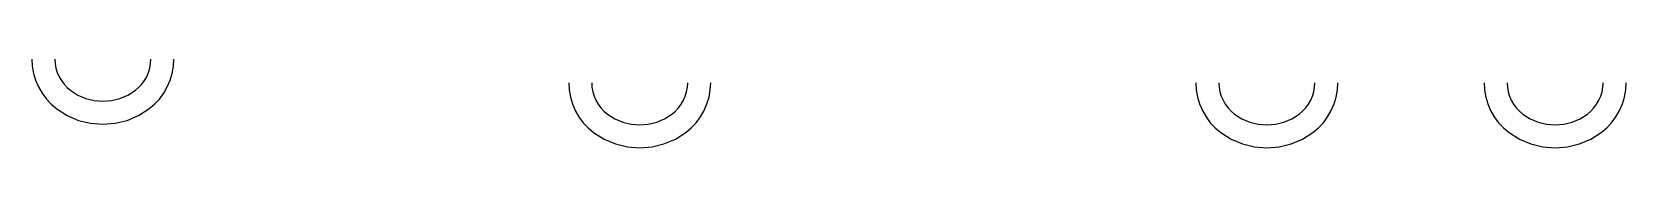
# Model space of a CAD drawing. Header units: metres. Extents: x -34 to 126, y 1 to 56.
# Drawn here: x -33.661 to -29.508, y 45.863 to 46.095 of the extents above; entities that cross this region are included whole.
import ezdxf

# ---------------------------------------------------------------- set-up
doc = ezdxf.new("R2010")
doc.units = ezdxf.units.M
doc.layers.add('Сантехника', color=7, linetype='Continuous')

msp = doc.modelspace()

# ---------------------------------------------------------------- linework, layer by layer
at = {"layer": 'Сантехника', "color": 0, "lineweight": -2}
for p, q in [((-33.661, 46.0948), (-33.6599, 46.076)), ((-33.6599, 46.076), (-33.6566, 46.0574)), ((-33.6009, 46.0948), (-33.6002, 46.0829)), ((-33.6002, 46.0829), (-33.5982, 46.0712)), ((-33.5982, 46.0712), (-33.5948, 46.0598)), ((-33.3571, 46.0598), (-33.3537, 46.0712)), ((-33.3537, 46.0712), (-33.3516, 46.0829)), ((-33.3516, 46.0829), (-33.3509, 46.0948)), ((-33.2953, 46.0574), (-33.292, 46.076)), ((-33.292, 46.076), (-33.2909, 46.0948)), ((-33.6566, 46.0574), (-33.6512, 46.0394)), ((-33.6512, 46.0394), (-33.6438, 46.0221)), ((-33.6438, 46.0221), (-33.6344, 46.0058)), ((-33.5948, 46.0598), (-33.5901, 46.0489)), ((-33.5901, 46.0489), (-33.5842, 46.0386)), ((-33.5842, 46.0386), (-33.5771, 46.0291)), ((-33.5771, 46.0291), (-33.569, 46.0204)), ((-33.569, 46.0204), (-33.5599, 46.0128)), ((-33.3919, 46.0128), (-33.3829, 46.0204)), ((-33.3829, 46.0204), (-33.3747, 46.0291)), ((-33.3747, 46.0291), (-33.3677, 46.0386)), ((-33.3677, 46.0386), (-33.3617, 46.0489)), ((-33.3617, 46.0489), (-33.3571, 46.0598)), ((-33.3175, 46.0058), (-33.3081, 46.0221)), ((-33.3081, 46.0221), (-33.3006, 46.0394)), ((-33.3006, 46.0394), (-33.2953, 46.0574)), ((-32.2625, 46.0331), (-32.2614, 46.0143)), ((-32.2025, 46.0331), (-32.2018, 46.0212)), ((-32.2018, 46.0212), (-32.1997, 46.0095)), ((-31.9552, 46.0095), (-31.9531, 46.0212)), ((-31.9531, 46.0212), (-31.9524, 46.0331)), ((-31.8935, 46.0143), (-31.8924, 46.0331)), ((-30.6287, 46.0331), (-30.6276, 46.0143)), ((-30.5686, 46.0331), (-30.5679, 46.0212)), ((-30.5679, 46.0212), (-30.5659, 46.0095)), ((-30.3214, 46.0095), (-30.3193, 46.0212)), ((-30.3193, 46.0212), (-30.3186, 46.0331)), ((-30.2597, 46.0143), (-30.2586, 46.0331)), ((-29.8777, 46.0331), (-29.8766, 46.0143)), ((-29.8176, 46.0331), (-29.8169, 46.0212)), ((-29.8169, 46.0212), (-29.8149, 46.0095)), ((-29.5704, 46.0095), (-29.5683, 46.0212)), ((-29.5683, 46.0212), (-29.5676, 46.0331)), ((-29.5087, 46.0143), (-29.5076, 46.0331)), ((-33.6344, 46.0058), (-33.6232, 45.9906)), ((-33.6232, 45.9906), (-33.6103, 45.9769)), ((-33.5599, 46.0128), (-33.5409, 46.0008)), ((-33.5409, 46.0008), (-33.5202, 45.992)), ((-33.5202, 45.992), (-33.4984, 45.9866)), ((-33.4984, 45.9866), (-33.4759, 45.9848)), ((-33.4759, 45.9848), (-33.4535, 45.9866)), ((-33.4535, 45.9866), (-33.4317, 45.992)), ((-33.4317, 45.992), (-33.411, 46.0008)), ((-33.411, 46.0008), (-33.3919, 46.0128)), ((-33.3415, 45.9769), (-33.3287, 45.9906)), ((-33.3287, 45.9906), (-33.3175, 46.0058)), ((-32.2614, 46.0143), (-32.2581, 45.9957)), ((-32.2581, 45.9957), (-32.2527, 45.9777)), ((-32.2527, 45.9777), (-32.2453, 45.9604)), ((-32.1997, 46.0095), (-32.1963, 45.9981)), ((-32.1963, 45.9981), (-32.1916, 45.9872)), ((-32.1916, 45.9872), (-32.1857, 45.9769)), ((-31.9692, 45.9769), (-31.9633, 45.9872)), ((-31.9633, 45.9872), (-31.9586, 45.9981)), ((-31.9586, 45.9981), (-31.9552, 46.0095)), ((-31.9096, 45.9604), (-31.9022, 45.9777)), ((-31.9022, 45.9777), (-31.8968, 45.9957)), ((-31.8968, 45.9957), (-31.8935, 46.0143)), ((-30.6276, 46.0143), (-30.6243, 45.9957)), ((-30.6243, 45.9957), (-30.6189, 45.9777)), ((-30.6189, 45.9777), (-30.6115, 45.9604)), ((-30.5659, 46.0095), (-30.5625, 45.9981)), ((-30.5625, 45.9981), (-30.5578, 45.9872)), ((-30.5578, 45.9872), (-30.5519, 45.9769)), ((-30.3354, 45.9769), (-30.3294, 45.9872)), ((-30.3294, 45.9872), (-30.3248, 45.9981)), ((-30.3248, 45.9981), (-30.3214, 46.0095)), ((-30.2758, 45.9604), (-30.2684, 45.9777)), ((-30.2684, 45.9777), (-30.263, 45.9957)), ((-30.263, 45.9957), (-30.2597, 46.0143)), ((-29.8766, 46.0143), (-29.8733, 45.9957)), ((-29.8733, 45.9957), (-29.8679, 45.9777)), ((-29.8679, 45.9777), (-29.8605, 45.9604)), ((-29.8149, 46.0095), (-29.8115, 45.9981)), ((-29.8115, 45.9981), (-29.8068, 45.9872)), ((-29.8068, 45.9872), (-29.8009, 45.9769)), ((-29.5844, 45.9769), (-29.5784, 45.9872)), ((-29.5784, 45.9872), (-29.5738, 45.9981)), ((-29.5738, 45.9981), (-29.5704, 46.0095)), ((-29.5248, 45.9604), (-29.5173, 45.9777)), ((-29.5173, 45.9777), (-29.512, 45.9957)), ((-29.512, 45.9957), (-29.5087, 46.0143)), ((-33.6103, 45.9769), (-33.5959, 45.9648)), ((-33.5959, 45.9648), (-33.5688, 45.9476)), ((-33.5688, 45.9476), (-33.5392, 45.935)), ((-33.4127, 45.935), (-33.3831, 45.9476)), ((-33.3831, 45.9476), (-33.3559, 45.9648)), ((-33.3559, 45.9648), (-33.3415, 45.9769)), ((-32.2453, 45.9604), (-32.2359, 45.9441)), ((-32.2359, 45.9441), (-32.2247, 45.9289)), ((-32.1857, 45.9769), (-32.1786, 45.9674)), ((-32.1786, 45.9674), (-32.1705, 45.9587)), ((-32.1705, 45.9587), (-32.1615, 45.9511)), ((-32.1615, 45.9511), (-32.1424, 45.9391)), ((-32.1424, 45.9391), (-32.1217, 45.9302)), ((-32.0332, 45.9302), (-32.0125, 45.9391)), ((-32.0125, 45.9391), (-31.9934, 45.9511)), ((-31.9934, 45.9511), (-31.9844, 45.9587)), ((-31.9844, 45.9587), (-31.9763, 45.9674)), ((-31.9763, 45.9674), (-31.9692, 45.9769)), ((-31.9302, 45.9289), (-31.919, 45.9441)), ((-31.919, 45.9441), (-31.9096, 45.9604)), ((-30.6115, 45.9604), (-30.6021, 45.9441)), ((-30.6021, 45.9441), (-30.5909, 45.9289)), ((-30.5519, 45.9769), (-30.5448, 45.9674)), ((-30.5448, 45.9674), (-30.5367, 45.9587)), ((-30.5367, 45.9587), (-30.5276, 45.9511)), ((-30.5276, 45.9511), (-30.5086, 45.9391)), ((-30.5086, 45.9391), (-30.4879, 45.9302)), ((-30.3994, 45.9302), (-30.3787, 45.9391)), ((-30.3787, 45.9391), (-30.3596, 45.9511)), ((-30.3596, 45.9511), (-30.3506, 45.9587)), ((-30.3506, 45.9587), (-30.3424, 45.9674)), ((-30.3424, 45.9674), (-30.3354, 45.9769)), ((-30.2964, 45.9289), (-30.2852, 45.9441)), ((-30.2852, 45.9441), (-30.2758, 45.9604)), ((-29.8605, 45.9604), (-29.8511, 45.9441)), ((-29.8511, 45.9441), (-29.8399, 45.9289)), ((-29.8009, 45.9769), (-29.7938, 45.9674)), ((-29.7938, 45.9674), (-29.7857, 45.9587)), ((-29.7857, 45.9587), (-29.7766, 45.9511)), ((-29.7766, 45.9511), (-29.7576, 45.9391)), ((-29.7576, 45.9391), (-29.7369, 45.9302)), ((-29.6484, 45.9302), (-29.6277, 45.9391)), ((-29.6277, 45.9391), (-29.6086, 45.9511)), ((-29.6086, 45.9511), (-29.5996, 45.9587)), ((-29.5996, 45.9587), (-29.5914, 45.9674)), ((-29.5914, 45.9674), (-29.5844, 45.9769)), ((-29.5454, 45.9289), (-29.5342, 45.9441)), ((-29.5342, 45.9441), (-29.5248, 45.9604)), ((-33.5392, 45.935), (-33.508, 45.9274)), ((-33.508, 45.9274), (-33.4759, 45.9248)), ((-33.4759, 45.9248), (-33.4439, 45.9274)), ((-33.4439, 45.9274), (-33.4127, 45.935)), ((-32.2247, 45.9289), (-32.2118, 45.9152)), ((-32.2118, 45.9152), (-32.1975, 45.903)), ((-32.1975, 45.9031), (-32.1703, 45.8859)), ((-32.1217, 45.9302), (-32.0999, 45.9249)), ((-32.0999, 45.9249), (-32.0775, 45.9231)), ((-32.0775, 45.9231), (-32.055, 45.9249)), ((-32.055, 45.9249), (-32.0332, 45.9302)), ((-31.9846, 45.8859), (-31.9575, 45.903)), ((-31.9575, 45.903), (-31.9431, 45.9152)), ((-31.9431, 45.9152), (-31.9302, 45.9289)), ((-30.5909, 45.9289), (-30.578, 45.9152)), ((-30.578, 45.9152), (-30.5636, 45.903)), ((-30.5636, 45.9031), (-30.5365, 45.8859)), ((-30.4879, 45.9302), (-30.4661, 45.9249)), ((-30.4661, 45.9249), (-30.4436, 45.9231)), ((-30.4436, 45.9231), (-30.4212, 45.9249)), ((-30.4212, 45.9249), (-30.3994, 45.9302)), ((-30.3508, 45.8859), (-30.3236, 45.903)), ((-30.3236, 45.903), (-30.3092, 45.9152)), ((-30.3092, 45.9152), (-30.2964, 45.9289)), ((-29.8399, 45.9289), (-29.827, 45.9152)), ((-29.827, 45.9152), (-29.8126, 45.903)), ((-29.8126, 45.9031), (-29.7855, 45.8859)), ((-29.7369, 45.9302), (-29.7151, 45.9249)), ((-29.7151, 45.9249), (-29.6926, 45.9231)), ((-29.6926, 45.9231), (-29.6702, 45.9249)), ((-29.6702, 45.9249), (-29.6484, 45.9302)), ((-29.5998, 45.8859), (-29.5726, 45.903)), ((-29.5726, 45.903), (-29.5582, 45.9152)), ((-29.5582, 45.9152), (-29.5454, 45.9289)), ((-32.1703, 45.8859), (-32.1407, 45.8733)), ((-32.1407, 45.8733), (-32.1095, 45.8656)), ((-32.1095, 45.8656), (-32.0775, 45.8631)), ((-32.0775, 45.8631), (-32.0454, 45.8656)), ((-32.0454, 45.8656), (-32.0142, 45.8733)), ((-32.0142, 45.8733), (-31.9846, 45.8859)), ((-30.5365, 45.8859), (-30.5069, 45.8733)), ((-30.5069, 45.8733), (-30.4757, 45.8656)), ((-30.4757, 45.8656), (-30.4436, 45.8631)), ((-30.4436, 45.8631), (-30.4116, 45.8656)), ((-30.4116, 45.8656), (-30.3804, 45.8733)), ((-30.3804, 45.8733), (-30.3508, 45.8859)), ((-29.7855, 45.8859), (-29.7559, 45.8733)), ((-29.7559, 45.8733), (-29.7247, 45.8656)), ((-29.7247, 45.8656), (-29.6926, 45.8631)), ((-29.6926, 45.8631), (-29.6606, 45.8656)), ((-29.6606, 45.8656), (-29.6294, 45.8733)), ((-29.6294, 45.8733), (-29.5998, 45.8859))]:
    msp.add_line(p, q, dxfattribs=at)

doc.saveas('drawing.dxf')
